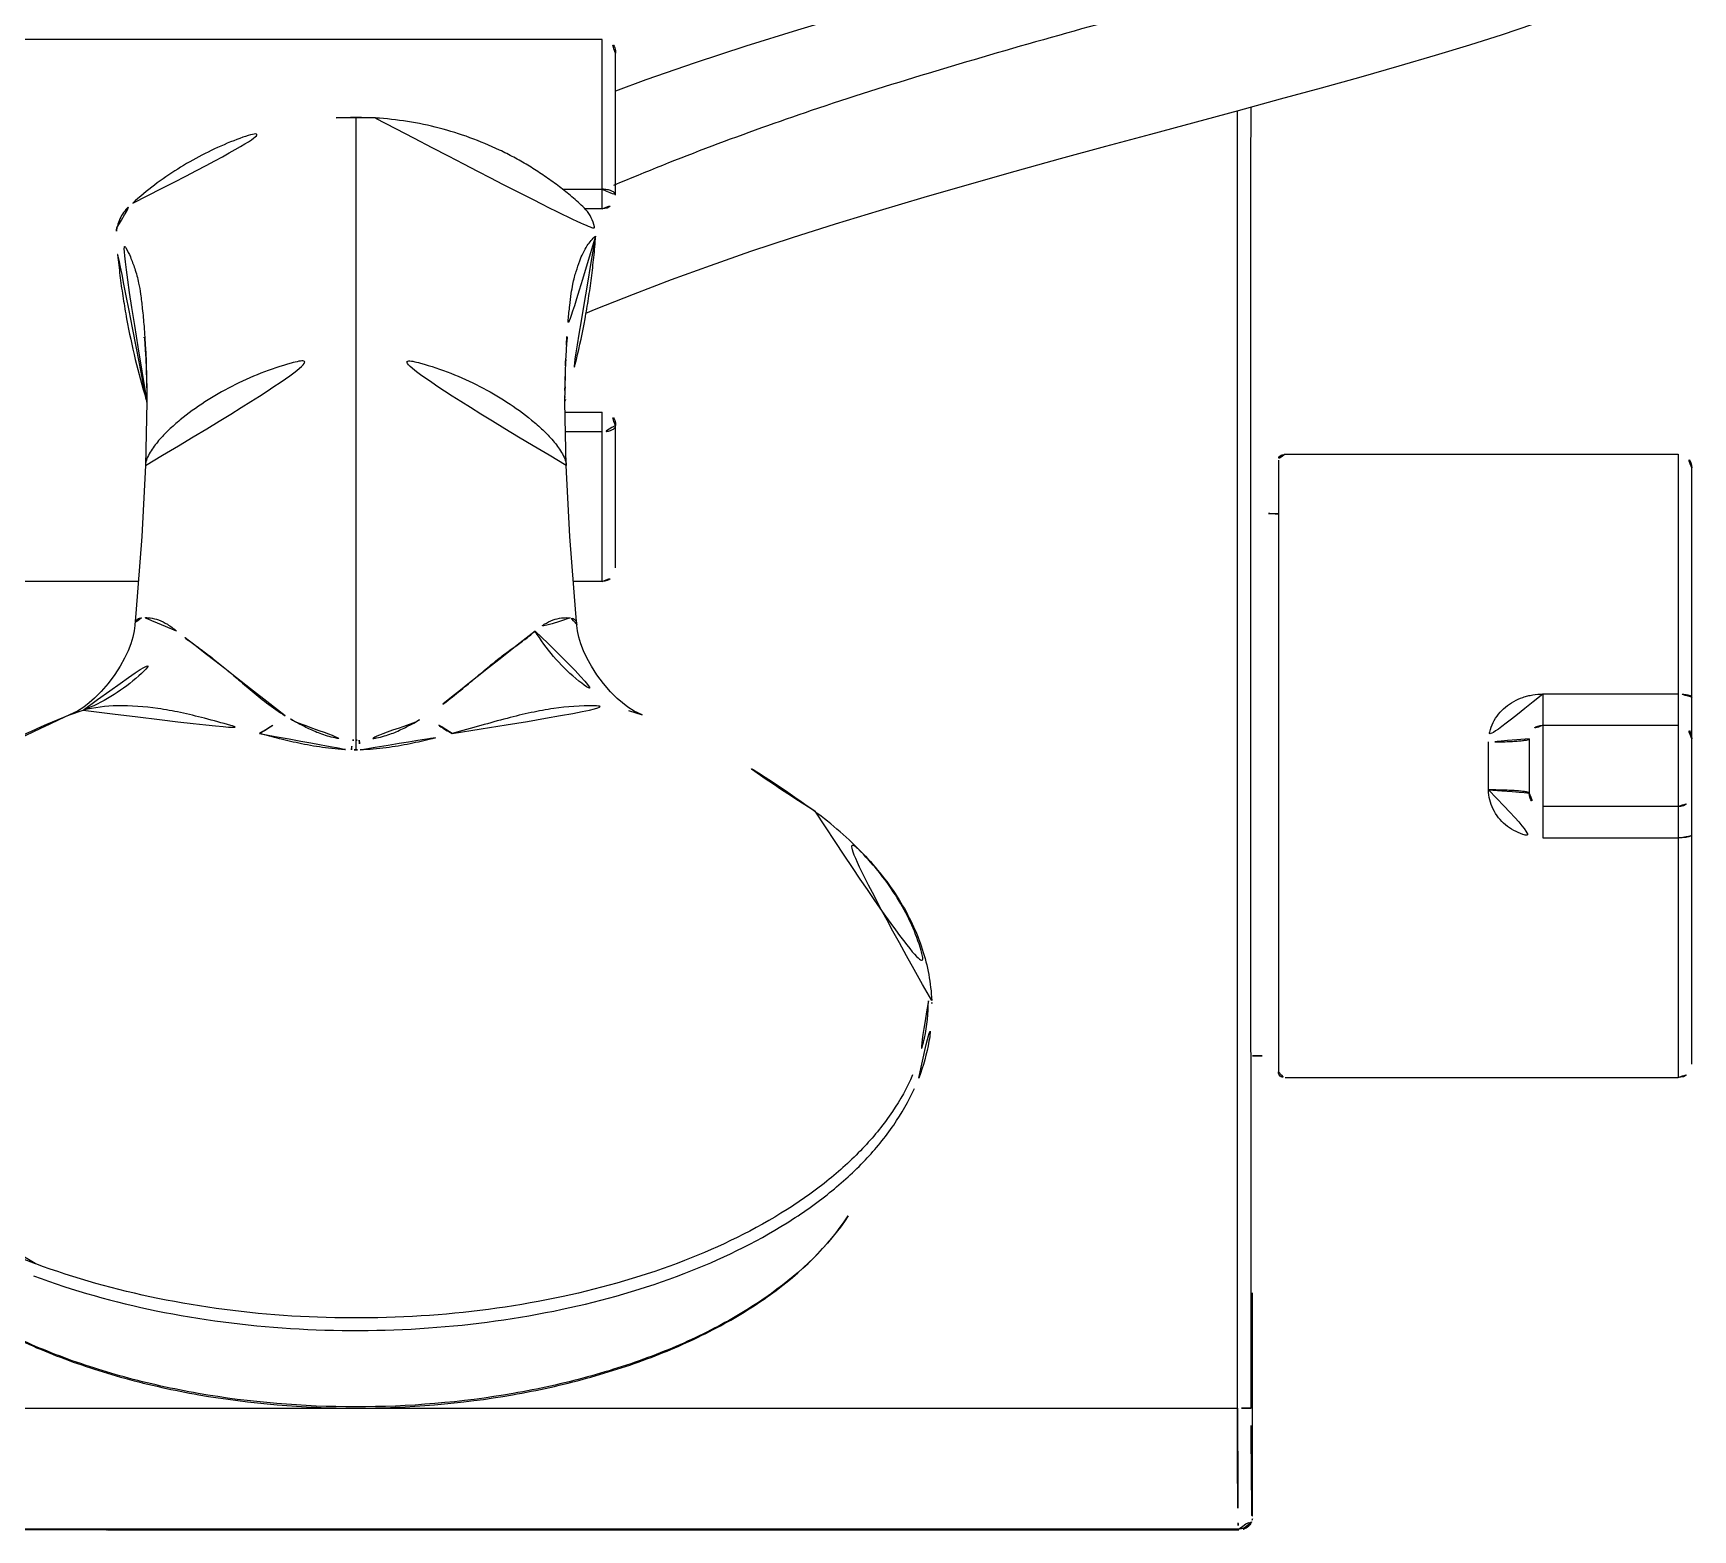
# Model space of a CAD drawing. Extents: x 16296684858 to 16296688009, y -37409618718 to -37409616409.
# Drawn here: x 16296685838.6 to 16296685961, y -37409616715.3 to -37409616604.9 of the extents above; entities that cross this region are included whole.
import ezdxf

# ---------------------------------------------------------------- set-up
doc = ezdxf.new("R2010")
doc.units = 0
doc.header["$LTSCALE"] = 10
doc.header["$MEASUREMENT"] = 0
doc.layers.get('0').update_dxf_attribs({"linetype": 'CONTINUOUS'})

# ---------------------------------------------------------------- blocks, each defined once
blk = doc.blocks.new('A$C6B0B5690')
at = {"color": 7, "linetype": 'Continuous'}
for p, q in [((4.619541869033128e-07, 0.508002457616783), (4.619541869033128e-07, 29.50000267231678)), ((44.99997718835448, 30.50000267231678), (1.000015689154225, 30.50000267231678)), ((20.00000046165451, 19.5000027325168), (20.00000046165451, 29.50000267231678)), ((26.00000046165451, 29.50000267231678), (26.00000046165451, 19.5000027325168)), ((46.00000046195419, 0.5079979495167777), (46.00000046195419, 29.50000267231678)), ((21.00000045595425, 18.50000273271678), (25.0000004675544, 18.50000273271678)), ((0.4314382695542918, 2.793116777866089e-06), (45.56856141455455, 2.793116777866089e-06))]:
    blk.add_line(p, q, dxfattribs=at)
at = {"color": 9, "linetype": 'Continuous'}
for p, q in [((4.619541869033128e-07, 29.50000267231678), (46.00000046195419, 29.50000267231678)), ((17.69233229545443, 29.50000267231678), (17.69233668505422, 19.50000273031679)), ((28.30767384065439, 19.5000027307168), (28.30767758995444, 29.50000267231678)), ((17.69233229545443, 19.50000273271678), (28.30769276945421, 19.50000273271678)), ((24.7692312188542, 15.50000273271678), (21.23076970675447, 15.50000273271678))]:
    blk.add_line(p, q, dxfattribs=at)
at = {"color": 7, "linetype": 'Continuous'}
for centre, start, end in [((1.000000461954187, 29.50000267231678), 90, 180), ((21.00000046165451, 29.50000267231678), 90, 180), ((25.00000046165451, 29.50000267231678), 0, 90), ((45.00000046195419, 29.50000267231678), 0, 90), ((21.00000046165451, 19.50000273271678), 180.0000000128973, 269.9999996689959), ((25.00000046165451, 19.50000273271678), 270.0000003348081, 359.9999999889982)]:
    blk.add_arc(centre, 1, start, end, dxfattribs=at)
at = {"color": 9, "linetype": 'Continuous'}
for points, knots in [([(17.92307738475438, 30.50000267231678), (17.88420913675418, 30.50000267231678), (17.8304388761544, 30.4265411803168), (17.79045212865458, 30.32448541001679), (17.75586055345457, 30.19888911671683), (17.72859896135424, 30.04940213751678), (17.70007624105438, 29.8135814389168), (17.69230815405444, 29.62771293721676), (17.69230815405444, 29.50000267231678)], [0, 0, 0, 0, 0.1102182095, 0.2053504082, 0.3274854867, 0.4732277754999999, 0.6378535838, 1, 1, 1, 1]), ([(28.30769276945421, 29.50000267231678), (28.30769276945421, 29.62771293721676), (28.29992468235423, 29.8135814389168), (28.27140196215441, 30.04940213751678), (28.24414036995449, 30.19888911671683), (28.20954879485453, 30.32448541001679), (28.1695620472542, 30.4265411803168), (28.11579178675447, 30.50000267231678), (28.07692353865423, 30.50000267231678)], [0, 0, 0, 0, 0.3621464162, 0.5267722245, 0.6725145133, 0.7946495918, 0.8897817905, 1, 1, 1, 1]), ([(17.69233668505422, 19.50000273031679), (17.69868215605447, 19.25220146871681), (17.72686320805451, 18.88014141431677), (17.8237540864543, 18.39364731561682), (17.96588499275458, 17.9193716101168), (18.22052220425439, 17.3539055551168), (18.63851931575437, 16.7396907161168), (19.16655280245413, 16.21786572701677), (19.79208526855427, 15.81541932141681), (20.48981695425437, 15.56381611631679), (20.98452602225416, 15.48941467801683), (21.23076970675447, 15.50000273271678)], [0, 0, 0, 0, 0.1256834684, 0.1884610364, 0.2511902335, 0.3764054032, 0.5012205199, 0.6258124353, 0.7503745637, 0.8750320904000001, 1, 1, 1, 1]), ([(21.00000041445446, 18.5000027312168), (21.00801182185432, 18.50000250161679), (21.02782340355452, 18.48365431471677), (21.05875196285433, 18.4131482946168), (21.09538054135419, 18.25141619781681), (21.13292889915419, 17.97514906001675), (21.16762039655441, 17.59170298611679), (21.19591227185447, 17.12273275541679), (21.21634902915457, 16.59740390781678), (21.22821210065422, 16.05012349421679), (21.23076943105434, 15.68197026771679), (21.23076952655447, 15.50000273271678)], [0, 0, 0, 0, 0.0079336898, 0.0222875716, 0.0771493808, 0.170049462, 0.2992536196, 0.4579083812, 0.6354266488, 0.8197977079000001, 1, 1, 1, 1]), ([(24.7692312188542, 15.50000273271678), (25.25820470495455, 15.49829635071677), (26.24728258585446, 15.74474067871677), (27.22577041925433, 16.53711836791678), (27.77702628115458, 17.35526237361682), (28.17849292935443, 18.25966442361675), (28.30720516855445, 19.0067047835168), (28.30767384065439, 19.5000027307168)], [0, 0, 0, 0, 0.249011917, 0.4977973051, 0.6231255321, 0.7487872483, 1, 1, 1, 1]), ([(24.76923139855444, 15.50000273271678), (24.76923147785419, 15.68197027621682), (24.77178882515454, 16.05012351911677), (24.78365189205442, 16.59740395041678), (24.80408865355457, 17.12273279931674), (24.83238052685419, 17.59170302081679), (24.86707203485457, 17.97514906261677), (24.90462036985446, 18.25141621421676), (24.94124898585414, 18.41314826301681), (24.97217750935442, 18.48365433481683), (24.99198910455425, 18.50000249271682), (25.00000050945437, 18.50000273111675)], [0, 0, 0, 0, 0.1802023004, 0.3645733672, 0.5420916356000001, 0.7007463909999999, 0.82995054, 0.9228506165000001, 0.9777124242, 0.9920663127, 1, 1, 1, 1])]:
    blk.add_open_spline(points, degree=3, knots=knots, dxfattribs=at)
at = {"color": 7, "linetype": 'Continuous'}
for points, knots in [([(2.682154445210472e-06, 0.4977488089168105), (-8.901145520212594e-06, 0.4244460524167835), (0.01084194215445677, 0.2917358186167576), (0.09194744905425978, 0.1162933911167556), (0.2462181764544766, 0.01358681931674255), (0.3674063122543885, 1.611616767149826e-06), (0.4314359328545834, 2.793316753013642e-06)], [0, 0, 0, 0, 0.2927428231, 0.5260433293, 0.7442904937999999, 1, 1, 1, 1]), ([(45.56856500285448, 2.793316753013642e-06), (45.63259468005435, 1.611616767149826e-06), (45.75378293485437, 0.01358686591674996), (45.90805377705419, 0.116293681616753), (45.98915915595444, 0.2917364982167783), (46.00000988555439, 0.4244469563167854), (45.99999824705446, 0.4977498470167916)], [0, 0, 0, 0, 0.2557093885, 0.4739564823, 0.7072570345999999, 1, 1, 1, 1])]:
    blk.add_open_spline(points, degree=3, knots=knots, dxfattribs=at)

msp = doc.modelspace()

# ---------------------------------------------------------------- linework, layer by layer
at = {"color": 7, "linetype": 'Continuous'}
for p, q in [((16296685880.5359, -37409616605.3435), (16296685837.5359, -37409616605.3435)), ((16296685880.5359, -37409616617.8435), (16296685880.5359, -37409616605.3435)), ((16296685881.5359, -37409616616.8435), (16296685881.5359, -37409616606.3437)), ((16296685927.41119, -37409616706.36155), (16296685927.41119, -37409616610.59325)), ((16296685860.91709, -37409616611.13601), (16296685862.37127, -37409616611.09255)), ((16296685862.37127, -37409616611.09238), (16296685862.36981, -37409616628.56147)), ((16296685862.37127, -37409616611.09255), (16296685863.82641, -37409616611.13631)), ((16296685877.61803, -37409616616.39613), (16296685880.5359, -37409616616.39613)), ((16296685880.5359, -37409616617.8435), (16296685879.2382, -37409616617.8435)), ((16296685901.00261, -37409616617.95636), (16296685904.30528, -37409616616.97691)), ((16296685891.51674, -37409616620.97644), (16296685894.58786, -37409616619.95691)), ((16296685888.54086, -37409616622.01315), (16296685891.51674, -37409616620.97644)), ((16296685885.65453, -37409616623.06877), (16296685888.54086, -37409616622.01315)), ((16296685862.36981, -37409616628.56117), (16296685862.36742, -37409616657.06223)), ((16296685846.9449, -37409616632.1188), (16296685846.84578, -37409616636.77295)), ((16296685846.90644, -37409616631.90993), (16296685846.90662, -37409616631.90989)), ((16296685846.90644, -37409616631.90993), (16296685846.94384, -37409616632.02848)), ((16296685846.9449, -37409616632.1188), (16296685846.94491, -37409616632.10429)), ((16296685877.89246, -37409616636.77561), (16296685877.79411, -37409616632.09896)), ((16296685877.79411, -37409616632.09896), (16296685877.79411, -37409616632.09936)), ((16296685877.7954, -37409616632.03042), (16296685877.83262, -37409616631.91251)), ((16296685877.83243, -37409616631.91246), (16296685877.79819, -37409616632.02448)), ((16296685877.80977, -37409616632.8435), (16296685880.5359, -37409616632.8435)), ((16296685877.83243, -37409616631.91247), (16296685877.83262, -37409616631.91251)), ((16296685880.5359, -37409616645.3435), (16296685880.5359, -37409616632.8435)), ((16296685881.5359, -37409616644.34329), (16296685881.5359, -37409616633.8435)), ((16296685880.5359, -37409616634.29086), (16296685877.84021, -37409616634.29086)), ((16296685846.84532, -37409616636.78356), (16296685846.84577, -37409616636.77318)), ((16296685877.8928, -37409616636.7856), (16296685877.89246, -37409616636.77561)), ((16296685846.32223, -37409616645.3435), (16296685837.5359, -37409616645.3435)), ((16296685880.5359, -37409616645.3435), (16296685878.41437, -37409616645.3435)), ((16296685846.07479, -37409616648.51854), (16296685846.06649, -37409616648.60178)), ((16296685846.14364, -37409616647.71545), (16296685846.07212, -37409616648.54605)), ((16296685878.66978, -37409616648.60455), (16296685878.66149, -37409616648.52133)), ((16296685841.24265, -37409616655.18537), (16296685842.25487, -37409616654.85366)), ((16296685882.48005, -37409616654.85693), (16296685883.49198, -37409616655.1887)), ((16296685841.2379, -37409616655.18727), (16296685841.24265, -37409616655.18537)), ((16296685841.82162, -37409616654.91375), (16296685841.23847, -37409616655.18719)), ((16296685883.4967, -37409616655.19074), (16296685882.91331, -37409616654.91705)), ((16296685883.49198, -37409616655.1887), (16296685883.49725, -37409616655.19082)), ((16296685862.36742, -37409616657.06222), (16296685862.36736, -37409616657.76952)), ((16296685896.22281, -37409616662.30866), (16296685896.22294, -37409616662.30876)), ((16296685928.53414, -37409616714.34177), (16296685928.53414, -37409616697.8435)), ((16296685823.03587, -37409616706.36155), (16296685927.41195, -37409616706.36155)), ((16296685927.46286, -37409616714.8615), (16296685927.46261, -37409616714.82909)), ((16296685928.4822, -37409616714.28977), (16296685928.53414, -37409616714.34177)), ((16296685927.50616, -37409616715.28978), (16296685823.03587, -37409616715.28978)), ((16296685823.03587, -37409616715.31293), (16296685842.73652, -37409616715.31303)), ((16296685842.73652, -37409616715.31303), (16296685843.08442, -37409616715.31387)), ((16296685843.08442, -37409616715.31387), (16296685843.38511, -37409616715.31525)), ((16296685843.08895, -37409616715.31384), (16296685843.14075, -37409616715.31403)), ((16296685843.38511, -37409616715.31525), (16296685843.62839, -37409616715.31707)), ((16296685843.62839, -37409616715.31707), (16296685843.81, -37409616715.31917)), ((16296685843.96554, -37409616715.3223), (16296685843.99067, -37409616715.32327)), ((16296685844.03591, -37409616715.326), (16296685844.03591, -37409616715.33913)), ((16296685844.03599, -37409616715.33912), (16296685927.51789, -37409616715.33912)), ((16296685927.50616, -37409616715.33913), (16296685927.50616, -37409616715.28978))]:
    msp.add_line(p, q, dxfattribs=at)
for points in [[(16296685921.01626, -37409616612.31965), (16296685927.47929, -37409616610.57487), (16296685930.59682, -37409616609.72939), (16296685933.61753, -37409616608.90212), (16296685936.53264, -37409616608.09138), (16296685939.33459, -37409616607.2949), (16296685942.01521, -37409616606.51024), (16296685944.5659, -37409616605.73444), (16296685946.97301, -37409616604.96516), (16296685949.21238, -37409616604.20256), (16296685951.26495, -37409616603.44443), (16296685953.12378, -37409616602.68246), (16296685954.79997, -37409616601.89603), (16296685956.35258, -37409616601.02426), (16296685957.90881, -37409616599.90112), (16296685959.56373, -37409616598.15681), (16296685960.96531, -37409616595.29254), (16296685961.00724, -37409616591.30607), (16296685960.28454, -37409616589.40831)], [(16296685906.57738, -37409616601.25679), (16296685902.69544, -37409616602.35744), (16296685898.81248, -37409616603.48797), (16296685894.952, -37409616604.64936), (16296685891.1383, -37409616605.84262), (16296685887.40231, -37409616607.06828), (16296685883.76289, -37409616608.32878), (16296685881.5359, -37409616609.14402)], [(16296685862.37127, -37409616611.09238), (16296685861.9649, -37409616611.09578), (16296685861.08425, -37409616611.12658), (16296685860.91709, -37409616611.13601)], [(16296685863.82641, -37409616611.13631), (16296685863.69683, -37409616611.12888), (16296685862.79718, -37409616611.09618), (16296685862.37127, -37409616611.09238)], [(16296685904.30528, -37409616616.97691), (16296685907.6441, -37409616616.01302), (16296685911.00155, -37409616615.06503), (16296685914.36053, -37409616614.13325), (16296685917.70426, -37409616613.21802), (16296685921.01626, -37409616612.31965)], [(16296685894.58786, -37409616619.95691), (16296685897.75455, -37409616618.95075), (16296685901.00261, -37409616617.95636)], [(16296685879.34843, -37409616625.54893), (16296685880.11097, -37409616625.23273), (16296685882.85069, -37409616624.14086), (16296685885.65453, -37409616623.06877)], [(16296685846.76371, -37409616627.35571), (16296685846.75804, -37409616627.3135), (16296685846.77275, -37409616627.45131), (16296685846.80158, -37409616627.77454), (16296685846.83652, -37409616628.257), (16296685846.87217, -37409616628.8861), (16296685846.90445, -37409616629.66032), (16296685846.92916, -37409616630.56841), (16296685846.94258, -37409616631.59713), (16296685846.94406, -37409616632.10407)], [(16296685877.79497, -37409616632.09917), (16296685877.80136, -37409616631.09692), (16296685877.82478, -37409616629.98127), (16296685877.8602, -37409616629.03886), (16296685877.90132, -37409616628.28806), (16296685877.94168, -37409616627.73449), (16296685877.97272, -37409616627.39818), (16296685877.98238, -37409616627.31125)], [(16296685846.84532, -37409616636.78356), (16296685846.57157, -37409616642.03169), (16296685846.14364, -37409616647.71545)], [(16296685878.66415, -37409616648.54884), (16296685878.59276, -37409616647.71814), (16296685878.16579, -37409616642.03433), (16296685877.89292, -37409616636.78616)], [(16296685846.06649, -37409616648.60178), (16296685846.00986, -37409616648.9869), (16296685845.90868, -37409616649.44482), (16296685845.76011, -37409616649.94292), (16296685845.56418, -37409616650.46035), (16296685845.30722, -37409616651.01569), (16296685844.98269, -37409616651.60407), (16296685844.58387, -37409616652.22267), (16296685844.10596, -37409616652.86307), (16296685843.5764, -37409616653.47733), (16296685843.08989, -37409616653.96899), (16296685842.70436, -37409616654.31014)], [(16296685882.03066, -37409616654.31321), (16296685881.64523, -37409616653.97199), (16296685881.15875, -37409616653.48017), (16296685880.62935, -37409616652.86584), (16296685880.15167, -37409616652.2255), (16296685879.75301, -37409616651.6069), (16296685879.42861, -37409616651.01851), (16296685879.17177, -37409616650.46318), (16296685878.97594, -37409616649.94576), (16296685878.82746, -37409616649.44769), (16296685878.72634, -37409616648.98971), (16296685878.66978, -37409616648.60455)], [(16296685842.70436, -37409616654.31014), (16296685842.29653, -37409616654.61961), (16296685841.82162, -37409616654.91375)], [(16296685882.91331, -37409616654.91705), (16296685882.43838, -37409616654.62274), (16296685882.03066, -37409616654.31321)], [(16296685843.81, -37409616715.31917), (16296685843.92875, -37409616715.32131), (16296685843.96554, -37409616715.3223)]]:
    msp.add_lwpolyline(points, dxfattribs=at)
for centre, radius, start, end in [((16296685880.5359, -37409616606.3435), 1, 0, 90), ((16296685880.5359, -37409616616.8435), 1, 270, 0), ((16296685938.91902, -37409616631.37174), 61.1126563063, 176.1393864441086, 177.7320022175621), ((16296685949.29358, -37409616631.82416), 71.4970008363, 177.6987542921098, 178.7103509139255), ((16296685955.66499, -37409616631.98415), 77.8704065888, 178.6981094039738, 179.261662776396), ((16296685959.83871, -37409616632.04206), 82.044528249, 179.2590402007162, 179.7521452777262), ((16296685814.25105, -37409616641.90366), 34.150578549, 16.82055114031028, 17.01611543608644), ((16296685756.62261, -37409616632.05807), 90.32230989959999, 359.9711492833874, 0.09922907831690453), ((16296685968.06, -37409616632.07596), 90.26589376959998, 179.8911540287133, 180.0139882271423), ((16296685965.16112, -37409616632.0703), 87.3670068325, 179.748648253893, 179.8915911600946), ((16296685880.5359, -37409616633.8435), 1, 0, 90), ((16296685929.24939, -37409616660.22687), 19.9, 86.57521875694147, 92.11717705170926), ((16296685880.5359, -37409616644.3435), 1, 270, 0), ((16296685862.36339, -37409616707.91013), 56.7977711513, 111.8302462841426, 126.5846244343326), ((16296685858.36777, -37409616640.73412), 17.1916984381, 299.2168574031534, 302.3491053397632), ((16296685862.36399, -37409616707.90833), 56.79568452, 53.40532218148157, 68.1609462602552), ((16296685820.57683, -37409616653.14535), 41.7197914276, 353.6433109114235, 354.6188605589648), ((16296685862.30142, -37409616649.33623), 7.726225188200001, 270.4893761615692, 272.3769359811553), ((16296685904.16763, -37409616653.15163), 41.7288022956, 185.3684057353425, 186.3478913089197), ((16296685862.24331, -37409616635.82452), 21.9453418386, 270.3239163828802, 271.1784844458817), ((16296685891.16446, -37409616676.8605), 13.7012830101, 1.496910844000382, 2.469250203239216), ((16296685929.24939, -37409616660.46013), 19.9000000002, 267.8824791726063, 273.4247812430585), ((16296685927.48213, -37409616714.28973), 1.0000538319, 269.9631716250673, 359.9969400752503), ((16296685927.52931, -37409616714.33896), 1.0055220101, 321.6067133363239, 338.602877959356), ((16296685927.5342, -37409616714.34177), 0.9999478092, 321.5593342872676, 0), ((16296685927.52849, -37409616714.34093), 1.0056489173, 342.9582701299163, 359.9541011385895), ((16296685842.53936, -37409616878.80405), 163.4911340677, 89.80744256278062, 90.00120211329374), ((16296685842.75432, -37409616818.44402), 103.1307089566, 89.54144421643794, 89.7853675019716), ((16296685843.72001, -37409616724.84251), 9.5236436696, 88.70762199704045, 88.88458558549928), ((16296685844.03623, -37409616714.84902), 0.4900940923, 262.5542737227574, 269.9626252101629)]:
    msp.add_arc(centre, radius, start, end, dxfattribs=at)
for points, knots in [([(16296685947.4239, -37409616595.84938), (16296685944.9828, -37409616596.59082), (16296685939.76624, -37409616598.0815), (16296685928.49649, -37409616601.14359), (16296685916.63496, -37409616604.314), (16296685904.70756, -37409616607.77118), (16296685893.86357, -37409616611.18855), (16296685886.16864, -37409616614.10158), (16296685881.37065, -37409616616.11816)], [0, 0, 0, 0, 0.1106965248, 0.2353802898, 0.5067272045000001, 0.6434095956, 0.7741755345999999, 1, 1, 1, 1]), ([(16296685845.90387, -37409616617.41411), (16296685846.42009, -37409616616.94833), (16296685847.49572, -37409616616.06717), (16296685849.77169, -37409616614.49545), (16296685854.05844, -37409616612.26288), (16296685858.17315, -37409616611.30352), (16296685860.91714, -37409616611.13679)], [0, 0, 0, 0, 0.1261423022, 0.2518846581, 0.5012580236999999, 1, 1, 1, 1]), ([(16296685863.82636, -37409616611.13721), (16296685865.40705, -37409616611.2338), (16296685867.77212, -37409616611.61248), (16296685870.79701, -37409616612.55301), (16296685872.62156, -37409616613.31744), (16296685874.02768, -37409616614.03061), (16296685875.05568, -37409616614.61491), (16296685876.05725, -37409616615.24945), (16296685877.03124, -37409616615.93356), (16296685877.81778, -37409616616.54276), (16296685878.4301, -37409616617.05446), (16296685878.89134, -37409616617.46139), (16296685879.37202, -37409616617.90515), (16296685879.76537, -37409616618.48418), (16296685879.99642, -37409616619.16183), (16296685880.04655, -37409616619.63497), (16296685880.04921, -37409616619.86833)], [0, 0, 0, 0, 0.2449248007, 0.3674285113, 0.4894574471, 0.5503142323, 0.6111983555, 0.672261198, 0.7336178013, 0.7952114045, 0.8260729025, 0.8569997340000001, 0.8903940843000001, 0.9269816451, 0.9639057256999999, 1, 1, 1, 1]), ([(16296685880.5359, -37409616616.39613), (16296685880.66397, -37409616616.39613), (16296685880.90523, -37409616616.4164), (16296685881.18592, -37409616616.49355), (16296685881.36371, -37409616616.58751), (16296685881.45893, -37409616616.66408), (16296685881.52067, -37409616616.74964), (16296685881.5359, -37409616616.81372), (16296685881.5359, -37409616616.8435)], [0, 0, 0, 0, 0.32680071, 0.6147845527, 0.7352598204999999, 0.8377453795, 0.9240173192, 1, 1, 1, 1]), ([(16296685844.74349, -37409616619.24752), (16296685844.77937, -37409616619.06676), (16296685844.88734, -37409616618.71138), (16296685845.14324, -37409616618.2175), (16296685845.49261, -37409616617.78428), (16296685845.76699, -37409616617.53762), (16296685845.90387, -37409616617.41411)], [0, 0, 0, 0, 0.2499419593, 0.5003102361999999, 0.7499495221, 1, 1, 1, 1]), ([(16296685846.90662, -37409616631.90989), (16296685846.6075, -37409616630.93262), (16296685846.07111, -37409616628.96232), (16296685845.53819, -37409616626.46721), (16296685845.19817, -37409616624.45806), (16296685844.98115, -37409616622.94411), (16296685844.81046, -37409616621.41364), (16296685844.70202, -37409616620.38673), (16296685844.68964, -37409616619.86607)], [0, 0, 0, 0, 0.2498505015, 0.4988830718, 0.6233924759, 0.7479755351999999, 0.8726776995000001, 1, 1, 1, 1]), ([(16296685846.94479, -37409616631.90185), (16296685846.94258, -37409616630.63114), (16296685846.90111, -37409616628.83796), (16296685846.75378, -37409616626.60698), (16296685846.63076, -37409616625.28716), (16296685846.49942, -37409616624.21756), (16296685846.34447, -37409616623.2224), (16296685846.08227, -37409616622.30772), (16296685845.77116, -37409616621.43652), (16296685845.36634, -37409616620.60728), (16296685844.98598, -37409616620.0912), (16296685844.68959, -37409616619.86457)], [0, 0, 0, 0, 0.3049880848, 0.4302325346, 0.5365919086, 0.6230639857, 0.6889194108, 0.7780329940999999, 0.85102238, 0.9104503526000001, 1, 1, 1, 1]), ([(16296685880.05146, -37409616619.86784), (16296685879.80871, -37409616620.05338), (16296685879.34153, -37409616620.6316), (16296685878.92245, -37409616621.54144), (16296685878.65756, -37409616622.34043), (16296685878.48788, -37409616622.91238), (16296685878.36126, -37409616623.45719), (16296685878.25157, -37409616624.15349), (16296685878.14, -37409616625.02903), (16296685878.03297, -37409616626.08379), (16296685877.97282, -37409616626.84679), (16296685877.94505, -37409616627.25694)], [0, 0, 0, 0, 0.1167659759, 0.2776448696, 0.3813174779, 0.438287999, 0.5055961678, 0.5948879072, 0.7075310929999999, 0.8428923343000001, 1, 1, 1, 1]), ([(16296685880.05142, -37409616619.86934), (16296685880.03893, -37409616620.38998), (16296685879.93032, -37409616621.41684), (16296685879.75937, -37409616622.94723), (16296685879.5421, -37409616624.46111), (16296685879.20175, -37409616626.47015), (16296685878.66842, -37409616628.96511), (16296685878.13171, -37409616630.93528), (16296685877.83243, -37409616631.91247)], [0, 0, 0, 0, 0.1273206343, 0.2520230958, 0.3766062953, 0.5011159179, 0.7501490893000001, 1, 1, 1, 1]), ([(16296685846.84577, -37409616636.77318), (16296685846.85375, -37409616636.60428), (16296685846.94429, -37409616636.26645), (16296685847.2657, -37409616635.645), (16296685847.81072, -37409616634.92986), (16296685848.56884, -37409616634.14551), (16296685849.68727, -37409616633.16378), (16296685851.22334, -37409616632.05589), (16296685853.21767, -37409616630.90571), (16296685855.35014, -37409616629.93768), (16296685858.36154, -37409616628.9271), (16296685860.7659, -37409616628.56104), (16296685862.36981, -37409616628.56117)], [0, 0, 0, 0, 0.0275997878, 0.0559158311, 0.1140029788, 0.1734543728, 0.2338424629, 0.3566843814, 0.4818756308, 0.6091033477000001, 0.7381980544, 1, 1, 1, 1]), ([(16296685877.89246, -37409616636.77561), (16296685877.88594, -37409616636.60658), (16296685877.79283, -37409616636.26887), (16296685877.4728, -37409616635.64724), (16296685876.92723, -37409616634.93214), (16296685876.16948, -37409616634.14772), (16296685875.05117, -37409616633.16579), (16296685873.51494, -37409616632.05836), (16296685871.52134, -37409616630.90717), (16296685869.38903, -37409616629.93907), (16296685866.37791, -37409616628.92802), (16296685863.97367, -37409616628.5616), (16296685862.36981, -37409616628.56147)], [0, 0, 0, 0, 0.0276111007, 0.0559296726, 0.1140117311, 0.1734614496, 0.233849499, 0.3566971096, 0.4818769822, 0.6091034431, 0.7381988951999999, 1, 1, 1, 1]), ([(16296685881.5359, -37409616633.8435), (16296685881.5359, -37409616633.87328), (16296685881.52067, -37409616633.93736), (16296685881.45893, -37409616634.02292), (16296685881.36371, -37409616634.09949), (16296685881.18592, -37409616634.19344), (16296685880.90523, -37409616634.27059), (16296685880.66397, -37409616634.29086), (16296685880.5359, -37409616634.29086)], [0, 0, 0, 0, 0.0759827034, 0.1622546789, 0.2647402298, 0.3852154305, 0.6731991643999999, 1, 1, 1, 1]), ([(16296685846.56712, -37409616648.0317), (16296685846.51246, -37409616648.03927), (16296685846.40857, -37409616648.05907), (16296685846.25249, -37409616648.10925), (16296685846.10602, -37409616648.2636), (16296685846.08289, -37409616648.42217), (16296685846.07477, -37409616648.51878)], [0, 0, 0, 0, 0.2139365729, 0.4112112427, 0.6241375442, 1, 1, 1, 1]), ([(16296685849.14001, -37409616649.00477), (16296685848.92934, -37409616648.82114), (16296685848.51096, -37409616648.50585), (16296685847.85141, -37409616648.16969), (16296685847.30136, -37409616648.03301), (16296685846.87883, -37409616648.0076), (16296685846.66981, -37409616648.01748), (16296685846.56712, -37409616648.0317)], [0, 0, 0, 0, 0.2960449779, 0.5522218142, 0.7792196431, 0.8901847619, 1, 1, 1, 1]), ([(16296685878.16941, -37409616648.03448), (16296685878.06675, -37409616648.02023), (16296685877.85777, -37409616648.01029), (16296685877.43533, -37409616648.0356), (16296685876.88538, -37409616648.17206), (16296685876.22591, -37409616648.50793), (16296685875.80756, -37409616648.82298), (16296685875.59689, -37409616649.00649)], [0, 0, 0, 0, 0.109820002, 0.2207949583, 0.4478000542, 0.703969112, 1, 1, 1, 1]), ([(16296685878.66151, -37409616648.52156), (16296685878.6534, -37409616648.42498), (16296685878.6303, -37409616648.26646), (16296685878.48392, -37409616648.11209), (16296685878.3279, -37409616648.06187), (16296685878.22405, -37409616648.04205), (16296685878.16941, -37409616648.03448)], [0, 0, 0, 0, 0.3758650529, 0.5888066161, 0.7860761318, 1, 1, 1, 1]), ([(16296685857.16456, -37409616655.26044), (16296685856.68714, -37409616654.95975), (16296685855.80076, -37409616654.33591), (16296685854.59272, -37409616653.34596), (16296685853.50046, -37409616652.40575), (16296685852.47704, -37409616651.55737), (16296685851.53144, -37409616650.79543), (16296685850.65586, -37409616650.13924), (16296685849.8557, -37409616649.56953), (16296685849.37319, -37409616649.18356), (16296685849.14209, -37409616649.0019)], [0, 0, 0, 0, 0.1662718446, 0.3188688246, 0.4601430065, 0.5909743419, 0.7106033911, 0.8179667519, 0.9133744976, 1, 1, 1, 1]), ([(16296685875.59689, -37409616649.00649), (16296685875.38572, -37409616649.19432), (16296685874.91821, -37409616649.57533), (16296685874.13153, -37409616650.13003), (16296685873.25469, -37409616650.75687), (16296685872.32307, -37409616651.50352), (16296685871.3222, -37409616652.34934), (16296685870.22352, -37409616653.28004), (16296685868.98073, -37409616654.28571), (16296685868.064, -37409616654.93331), (16296685867.56661, -37409616655.25775)], [0, 0, 0, 0, 0.08326921450000001, 0.17746596, 0.2835736863, 0.4007824146, 0.5290880942, 0.6696784908, 0.8250292628, 1, 1, 1, 1]), ([(16296685875.59692, -37409616649.00648), (16296685876.40741, -37409616650.31464), (16296685878.4179, -37409616652.68074), (16296685881.07679, -37409616654.29538), (16296685882.47914, -37409616654.85657)], [0, 0, 0, 0, 0.5046602193999999, 1, 1, 1, 1]), ([(16296685842.25526, -37409616654.8535), (16296685843.65946, -37409616654.2924), (16296685846.3157, -37409616652.67422), (16296685848.33233, -37409616650.31291), (16296685849.14001, -37409616649.00477)], [0, 0, 0, 0, 0.4958619638, 1, 1, 1, 1]), ([(16296685842.25525, -37409616654.85351), (16296685843.07622, -37409616654.63998), (16296685844.92957, -37409616654.43142), (16296685847.33992, -37409616654.62656), (16296685849.47778, -37409616655.01307), (16296685851.26759, -37409616655.4488), (16296685853.20667, -37409616655.99097), (16296685854.55627, -37409616656.37402), (16296685855.26614, -37409616656.56881)], [0, 0, 0, 0, 0.1918032335, 0.4172404055, 0.5447451456, 0.6827948769, 0.8335594713, 1, 1, 1, 1]), ([(16296685869.46889, -37409616656.56984), (16296685870.17875, -37409616656.37517), (16296685871.52832, -37409616655.99235), (16296685873.46735, -37409616655.4505), (16296685875.25711, -37409616655.01506), (16296685877.39489, -37409616654.6289), (16296685879.80509, -37409616654.43413), (16296685881.65828, -37409616654.64294), (16296685882.47915, -37409616654.85658)], [0, 0, 0, 0, 0.1664411021, 0.3172063026, 0.4552566205, 0.5827617652, 0.8081988957999999, 1, 1, 1, 1]), ([(16296685855.26623, -37409616656.56882), (16296685855.42957, -37409616656.47774), (16296685856.09214, -37409616656.08619), (16296685856.71661, -37409616655.63119), (16296685857.16519, -37409616655.25974)], [0, 0, 0, 0, 0.2430657425, 1, 1, 1, 1]), ([(16296685857.96429, -37409616655.7316), (16296685857.89523, -37409616655.69266), (16296685857.62661, -37409616655.53955), (16296685857.36094, -37409616655.38124), (16296685857.16557, -37409616655.26006)], [0, 0, 0, 0, 0.2564312928, 1, 1, 1, 1]), ([(16296685857.96316, -37409616655.731), (16296685858.23741, -37409616655.88066), (16296685858.81496, -37409616656.18116), (16296685859.75716, -37409616656.61406), (16296685860.87009, -37409616656.9336), (16296685861.6822, -37409616657.04007), (16296685862.11277, -37409616657.05769)], [0, 0, 0, 0, 0.2131461898, 0.4441889816, 0.7060165566, 1, 1, 1, 1]), ([(16296685866.75932, -37409616655.73866), (16296685866.48133, -37409616655.87983), (16296685865.90941, -37409616656.18495), (16296685865.15084, -37409616656.53744), (16296685864.46397, -37409616656.75732), (16296685863.67605, -37409616656.95891), (16296685863.04971, -37409616657.02696), (16296685862.62186, -37409616657.0558)], [0, 0, 0, 0, 0.2133882805, 0.4438682529, 0.5709480184000001, 0.7065031603, 1, 1, 1, 1]), ([(16296685869.46889, -37409616656.56984), (16296685869.30526, -37409616656.47855), (16296685868.6414, -37409616656.08622), (16296685868.01596, -37409616655.62995), (16296685867.56667, -37409616655.25755)], [0, 0, 0, 0, 0.2430465766, 1, 1, 1, 1]), ([(16296685855.26615, -37409616656.5688), (16296685855.75834, -37409616656.70391), (16296685856.78487, -37409616656.97327), (16296685858.40043, -37409616657.34779), (16296685859.84393, -37409616657.60063), (16296685860.91328, -37409616657.71124), (16296685861.55266, -37409616657.75355), (16296685861.87714, -37409616657.76118), (16296685862.04013, -37409616657.76437)], [0, 0, 0, 0, 0.2220314728, 0.4616099294, 0.721310185, 0.8588356201999999, 0.9290839163, 1, 1, 1, 1]), ([(16296685862.69465, -37409616657.76522), (16296685863.33489, -37409616657.75275), (16296685864.57162, -37409616657.65732), (16296685866.33437, -37409616657.34833), (16296685867.95017, -37409616656.97423), (16296685868.97667, -37409616656.70484), (16296685869.46887, -37409616656.56982)], [0, 0, 0, 0, 0.2785951858, 0.5383363996, 0.7779521691, 1, 1, 1, 1]), ([(16296685896.22294, -37409616662.30876), (16296685897.5067, -37409616663.26206), (16296685899.82313, -37409616665.26841), (16296685902.53572, -37409616668.74062), (16296685904.22255, -37409616672.45021), (16296685904.60953, -37409616675.04822), (16296685904.60942, -37409616676.30618)], [0, 0, 0, 0, 0.2839584315, 0.5410423865, 0.7766074293999999, 1, 1, 1, 1]), ([(16296685904.85302, -37409616676.27022), (16296685904.7978, -37409616674.98967), (16296685904.30897, -37409616672.37176), (16296685902.52777, -37409616668.66893), (16296685899.78857, -37409616665.23289), (16296685897.48825, -37409616663.24829), (16296685896.22306, -37409616662.30885)], [0, 0, 0, 0, 0.2270163597, 0.4648130427, 0.7208922853, 1, 1, 1, 1]), ([(16296685904.60957, -37409616676.30631), (16296685904.60949, -37409616677.22435), (16296685904.40832, -37409616679.09327), (16296685903.82653, -37409616680.8784), (16296685903.45176, -37409616681.74683)], [0, 0, 0, 0, 0.4925398494, 1, 1, 1, 1]), ([(16296685903.89423, -37409616681.99532), (16296685904.23182, -37409616681.11472), (16296685904.74307, -37409616679.30454), (16296685904.88522, -37409616677.42733), (16296685904.86107, -37409616676.50263)], [0, 0, 0, 0, 0.5048412221, 1, 1, 1, 1]), ([(16296685903.44317, -37409616681.7667), (16296685903.03515, -37409616682.70855), (16296685901.9923, -37409616684.57832), (16296685899.90191, -37409616687.16464), (16296685897.27277, -37409616689.58597), (16296685892.96164, -37409616692.64939), (16296685886.42711, -37409616695.80958), (16296685877.51256, -37409616698.38821), (16296685867.7543, -37409616699.73907), (16296685857.69613, -37409616699.78556), (16296685847.90103, -37409616698.52672), (16296685841.64649, -37409616696.79079), (16296685838.71115, -37409616695.69156)], [0, 0, 0, 0, 0.0433394825, 0.0897977136, 0.1398724555, 0.1937772859, 0.3126279886, 0.4442010362, 0.5841962397, 0.7272528418, 0.8676539027, 1, 1, 1, 1]), ([(16296685838.59258, -37409616696.59268), (16296685841.53086, -37409616697.69281), (16296685847.79065, -37409616699.43241), (16296685857.59474, -37409616700.70058), (16296685867.66566, -37409616700.6667), (16296685877.44359, -37409616699.33115), (16296685886.38772, -37409616696.76923), (16296685892.95561, -37409616693.62421), (16296685897.30181, -37409616690.57218), (16296685899.96066, -37409616688.15747), (16296685902.08432, -37409616685.57665), (16296685903.15256, -37409616683.70886), (16296685903.57382, -37409616682.76719)], [0, 0, 0, 0, 0.1321564798, 0.2723539549, 0.4152337894, 0.5551312299, 0.6867238962000001, 0.8057272478, 0.8597477447, 0.9099552258, 0.9565466261, 1, 1, 1, 1]), ([(16296685838.71115, -37409616695.69156), (16296685836.99356, -37409616695.04835), (16296685833.74324, -37409616693.63474), (16296685828.15571, -37409616690.34293), (16296685824.6209, -37409616687.12652), (16296685822.93653, -37409616684.69987)], [0, 0, 0, 0, 0.2827817949, 0.5445547904, 1, 1, 1, 1]), ([(16296685826.03749, -37409616692.17126), (16296685827.52886, -37409616694.44057), (16296685830.7067, -37409616697.46265), (16296685835.77092, -37409616700.55544), (16296685840.33764, -37409616702.61495), (16296685845.39382, -37409616704.26065), (16296685852.73864, -37409616705.88335), (16296685862.3633, -37409616706.67913), (16296685871.9881, -37409616705.88496), (16296685879.33317, -37409616704.26348), (16296685884.38962, -37409616702.61863), (16296685888.95666, -37409616700.55988), (16296685894.02138, -37409616697.46795), (16296685897.19971, -37409616694.4464), (16296685898.69146, -37409616692.17736)], [0, 0, 0, 0, 0.1009839136, 0.1585616233, 0.2206482841, 0.2867188401, 0.3559891521, 0.5000005865, 0.6440119124, 0.7132820914, 0.7793524734999999, 0.8414389136, 0.8990163951000001, 1, 1, 1, 1]), ([(16296685898.69143, -37409616692.17735), (16296685897.21883, -37409616694.41689), (16296685894.06386, -37409616697.40295), (16296685889.03123, -37409616700.46819), (16296685884.46396, -37409616702.52176), (16296685879.39724, -37409616704.16607), (16296685872.02602, -37409616705.78944), (16296685862.36296, -37409616706.58464), (16296685852.70015, -37409616705.78773), (16296685845.32956, -37409616704.16314), (16296685840.26339, -37409616702.51814), (16296685835.69667, -37409616700.46389), (16296685830.66452, -37409616697.39777), (16296685827.5098, -37409616694.4112), (16296685826.03751, -37409616692.17127)], [0, 0, 0, 0, 0.0997873771, 0.1572234654, 0.2193746986, 0.2856559035, 0.355232238, 0.5000053503999999, 0.6447738728, 0.7143463637999999, 0.7806231526999999, 0.8427708259000001, 0.9002066967, 1, 1, 1, 1]), ([(16296685927.41195, -37409616706.36155), (16296685927.41133, -37409616708.10185), (16296685927.41491, -37409616710.49896), (16296685927.43755, -37409616713.32144), (16296685927.4512, -37409616714.40371), (16296685927.46261, -37409616714.82909)], [0, 0, 0, 0, 0.6165595043, 0.8492411265, 1, 1, 1, 1]), ([(16296685928.41298, -37409616706.35361), (16296685928.40785, -37409616706.35828), (16296685928.37753, -37409616706.35082), (16296685928.32403, -37409616706.35991), (16296685928.23022, -37409616706.35691), (16296685928.10819, -37409616706.35981), (16296685927.95859, -37409616706.36012), (16296685927.72396, -37409616706.36137), (16296685927.53954, -37409616706.36153), (16296685927.41261, -37409616706.36154)], [0, 0, 0, 0, 0.0208054024, 0.0786860716, 0.1717076313, 0.296048289, 0.4471509118, 0.6193901015, 1, 1, 1, 1]), ([(16296685928.4822, -37409616714.28977), (16296685928.47908, -37409616714.28666), (16296685928.47898, -37409616714.26978), (16296685928.47401, -37409616714.23979), (16296685928.4719, -37409616714.18857), (16296685928.46642, -37409616714.08497), (16296685928.46134, -37409616713.90872), (16296685928.45498, -37409616713.64437), (16296685928.44912, -37409616713.31034), (16296685928.4434, -37409616712.91017), (16296685928.43806, -37409616712.44751), (16296685928.43112, -37409616711.71884), (16296685928.42398, -37409616710.68923), (16296685928.41778, -37409616709.33901), (16296685928.41393, -37409616707.87415), (16296685928.41302, -37409616706.86493), (16296685928.41298, -37409616706.35045)], [0, 0, 0, 0, 0.0016684672, 0.0056737778, 0.0120260776, 0.0207159659, 0.0450567799, 0.07849653150000001, 0.1206855842, 0.1712509269, 0.2297065577, 0.2954925258, 0.4465625192, 0.6187075345, 0.8056245831000001, 1, 1, 1, 1]), ([(16296685927.46286, -37409616714.8615), (16296685927.46386, -37409616714.89456), (16296685927.46722, -37409616715.00101), (16296685927.47079, -37409616715.10745), (16296685927.47446, -37409616715.18079)], [0, 0, 0, 0, 0.3105612122, 1, 1, 1, 1]), ([(16296685843.5797, -37409616715.3166), (16296685843.61224, -37409616715.31688), (16296685843.72081, -37409616715.3179), (16296685843.82938, -37409616715.31918), (16296685843.90539, -37409616715.32067)], [0, 0, 0, 0, 0.2997281848, 1, 1, 1, 1]), ([(16296685843.93481, -37409616715.32129), (16296685843.94944, -37409616715.32162), (16296685843.9737, -37409616715.32285), (16296685844.00808, -37409616715.32212), (16296685844.02229, -37409616715.32632), (16296685844.03596, -37409616715.32383), (16296685844.03591, -37409616715.326)], [0, 0, 0, 0, 0.4334541869, 0.7460662291, 0.9355227116, 1, 1, 1, 1]), ([(16296685927.49384, -37409616715.28978), (16296685927.48389, -37409616715.2856), (16296685927.48121, -37409616715.23854), (16296685927.47589, -37409616715.20714), (16296685927.47446, -37409616715.18079)], [0, 0, 0, 0, 0.2901976396, 1, 1, 1, 1]), ([(16296685928.31741, -37409616714.96344), (16296685928.22205, -37409616715.08334), (16296685927.97807, -37409616715.27595), (16296685927.67586, -37409616715.33988), (16296685927.5309, -37409616715.33919)], [0, 0, 0, 0, 0.5138080731, 1, 1, 1, 1])]:
    msp.add_open_spline(points, degree=3, knots=knots, dxfattribs=at)
for points in [[(16296685928.41298, -37409616706.35045), (16296685928.41076, -37409616674.3409), (16296685928.41033, -37409616642.33135), (16296685928.4117, -37409616610.32181)], [(16296685844.74349, -37409616619.24752), (16296685844.70334, -37409616619.45045), (16296685844.69126, -37409616619.65904), (16296685844.6911, -37409616619.86591)], [(16296685862.11277, -37409616657.05769), (16296685862.19762, -37409616657.06046), (16296685862.28253, -37409616657.06136), (16296685862.36742, -37409616657.06222)], [(16296685862.36736, -37409616657.76951), (16296685862.25827, -37409616657.769), (16296685862.1492, -37409616657.76652), (16296685862.04013, -37409616657.76437)]]:
    msp.add_open_spline(points, degree=3, dxfattribs=at)

# ---------------------------------------------------------------- block references
at = {"rotation": 270}
msp.add_blockref('A$C6B0B5690', (16296685930.4359, -37409616635.96029), dxfattribs=at)

doc.saveas('drawing.dxf')
